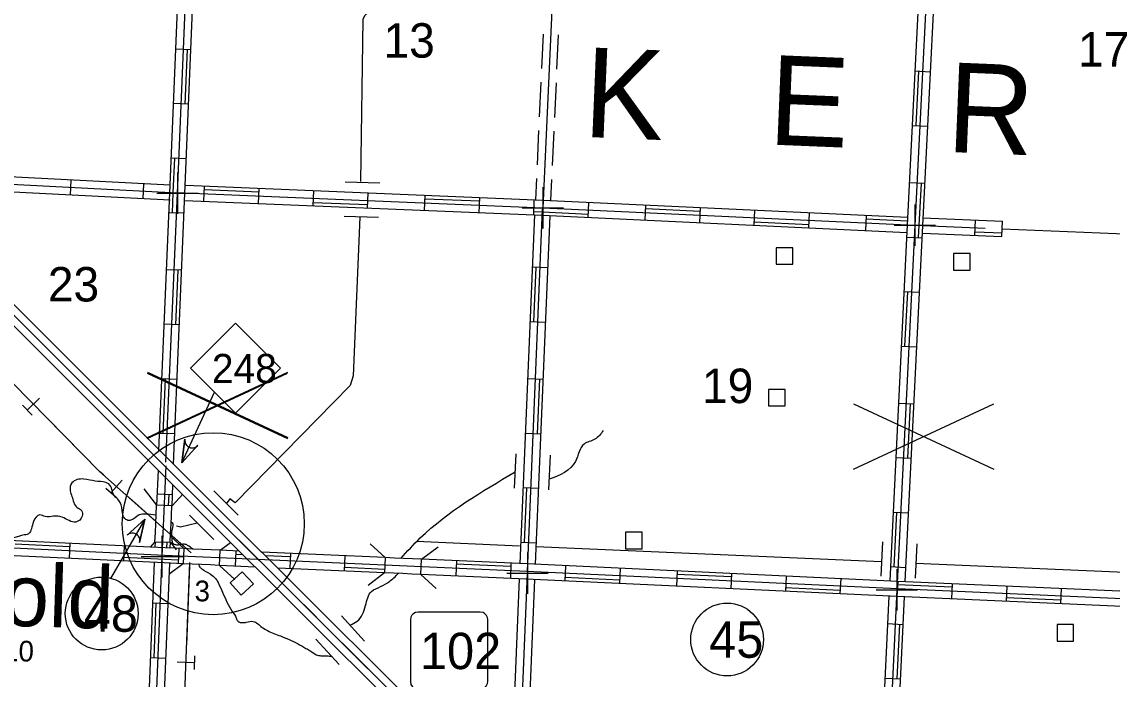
# Model space of a CAD drawing. Extents: x 1631746 to 1929985, y 682974 to 867734.
# Drawn here: x 1784980 to 1800800, y 783240 to 792777 of the extents above; entities that cross this region are included whole.
import ezdxf

# ---------------------------------------------------------------- set-up
doc = ezdxf.new("R2010")
doc.units = 0
for name, color, linetype in [('CR RTE', 7, 'Continuous'), ('CR SYM', 7, 'Continuous'), ('CSAH RTE', 7, 'Continuous'), ('CSAH SYM', 7, 'Continuous'), ('DWELLING', 7, 'Continuous'), ('HYDRO', 7, 'Continuous'), ('MUNI NAMES', 7, 'Continuous'), ('QUAD BASE SYM', 7, 'Continuous'), ('RTE TERM ARROW', 7, 'Continuous'), ('SECTION', 7, 'Continuous'), ('SECTION CORNER BASE', 7, 'Continuous'), ('TH RTE', 7, 'Continuous'), ('TH SYM', 7, 'Continuous'), ('TOWNSHIP NAME', 7, 'Continuous'), ('TOWNSHIP ROAD', 7, 'Continuous'), ('TRANSMISSION', 7, 'Continuous')]:
    doc.layers.add(name, color=color, linetype=linetype)

msp = doc.modelspace()

# ---------------------------------------------------------------- linework, layer by layer
at = {"layer": 'CR RTE'}
for p, q in [((1787434, 792373), (1787214, 792382)), ((1787401, 791582), (1787181, 791591)), ((1787368, 790790), (1787148, 790800)), ((1787334, 789999), (1787115, 790008)), ((1787299, 789172), (1787080, 789181)), ((1787266, 788380), (1787046, 788390)), ((1787233, 787589), (1787013, 787598)), ((1787199, 786798), (1786980, 786807))]:
    msp.add_line(p, q, dxfattribs=at)
for points in [[(1787072, 786389), (1787237, 790292), (1787460, 795629), (1787699, 800903), (1787943, 806112)], [(1786969, 786557), (1787127, 790297), (1787350, 795634), (1787589, 800908), (1787829, 806033)], [(1787181, 786359), (1787347, 790288), (1787570, 795624), (1787809, 800898), (1788049, 806026)], [(1787351, 791584), (1787384, 792375)], [(1787165, 790006), (1787177, 790295), (1787198, 790797)], [(1787216, 788383), (1787250, 789174)], [(1787030, 786805), (1787063, 787596)]]:
    msp.add_lwpolyline(points, dxfattribs=at)
at = {"layer": 'CR SYM'}
msp.add_lwpolyline([(1788733, 787754), (1788079, 788406), (1787427, 787754), (1788079, 787099)], close=True, dxfattribs=at)
at = {"layer": 'CSAH RTE'}
for p, q in [((1797939, 792065), (1798158, 792053)), ((1797899, 791274), (1798118, 791262)), ((1797857, 790447), (1798077, 790436)), ((1797817, 789655), (1798037, 789645)), ((1797778, 788864), (1797998, 788854)), ((1797739, 788073), (1797959, 788063)), ((1797699, 787246), (1797918, 787236)), ((1797660, 786455), (1797879, 786445)), ((1786943, 785929), (1787162, 785919)), ((1797621, 785664), (1797840, 785653)), ((1785676, 785212), (1785666, 784992)), ((1786467, 785175), (1786457, 784955)), ((1797468, 785232), (1797442, 784733)), ((1797968, 785206), (1797941, 784706)), ((1787129, 785128), (1787129, 785128)), ((1787258, 785138), (1787248, 784918)), ((1788086, 785100), (1788076, 784880)), ((1788877, 785065), (1788867, 784845)), ((1789668, 785029), (1789658, 784810)), ((1791286, 784958), (1791277, 784738)), ((1792077, 784923), (1792068, 784703)), ((1792869, 784886), (1792859, 784666)), ((1793660, 784849), (1793650, 784629)), ((1797582, 784873), (1797801, 784862)), ((1794487, 784810), (1794477, 784590)), ((1795278, 784773), (1795268, 784553)), ((1796069, 784736), (1796059, 784516)), ((1796861, 784699), (1796850, 784479)), ((1797688, 784660), (1797677, 784440)), ((1798479, 784625), (1798469, 784405)), ((1799270, 784590), (1799260, 784371)), ((1800061, 784556), (1800051, 784336)), ((1786877, 784346), (1787097, 784337)), ((1797542, 784046), (1797762, 784036)), ((1786845, 783554), (1787065, 783546)), ((1797504, 783255), (1797724, 783244))]:
    msp.add_line(p, q, dxfattribs=at)
for points in [[(1798345, 800547), (1798340, 800430), (1798093, 795135), (1797826, 789832), (1797572, 784666)], [(1798565, 800524), (1798560, 800419), (1798313, 795125), (1798046, 789821), (1797791, 784656)], [(1798451, 800455), (1798450, 800425), (1798203, 795130), (1797936, 789826), (1797675, 784538), (1797425, 779254), (1797265, 776195)], [(1797989, 792062), (1797949, 791271)], [(1798027, 790438), (1797996, 789823), (1797987, 789647)], [(1797828, 788862), (1797789, 788071)], [(1797868, 787238), (1797830, 786447)], [(1787070, 786338), (1787014, 785018), (1786801, 779735), (1786597, 774465), (1787255, 774436)], [(1786957, 786273), (1786935, 785758)], [(1787316, 785924), (1787160, 785754), (1786940, 785763), (1786757, 786001)], [(1787168, 786058), (1787155, 785749)], [(1788401, 784976), (1787052, 785037), (1784359, 785164), (1781914, 785292), (1776475, 785531), (1771136, 785794)], [(1787112, 785921), (1787105, 785755)], [(1786912, 785234), (1786918, 785366), (1786924, 785498), (1786929, 785629), (1786935, 785761)], [(1787134, 785226), (1787139, 785358), (1787145, 785490), (1787151, 785622), (1787156, 785754)], [(1797671, 785662), (1797632, 784871)], [(1787331, 785135), (1787057, 785147), (1784365, 785273), (1781920, 785402), (1780067, 785483)], [(1787137, 785313), (1787331, 785135), (1787321, 784915), (1787114, 784757)], [(1787321, 784915), (1787046, 784928), (1784354, 785054), (1781909, 785182), (1780057, 785263)], [(1785674, 785162), (1784883, 785199)], [(1786845, 785157), (1786917, 785235), (1787137, 785226), (1787221, 785117)], [(1786913, 785235), (1786910, 785154)], [(1787083, 785229), (1787080, 785146)], [(1787133, 785226), (1787130, 785144)], [(1788069, 784688), (1787848, 784891), (1787858, 785111), (1788008, 785225)], [(1790032, 785206), (1790253, 785004), (1790243, 784784), (1790005, 784601)], [(1790992, 784557), (1790771, 784760), (1790780, 784980), (1791019, 785162)], [(1787251, 784968), (1787049, 784977), (1786459, 785005)], [(1787858, 785111), (1787726, 785117), (1787595, 785123), (1787463, 785129), (1787331, 785135)], [(1788136, 785098), (1787858, 785111)], [(1788188, 785045), (1788083, 785050)], [(1790253, 785004), (1788462, 785083)], [(1788874, 785015), (1788515, 785031)], [(1790780, 784980), (1790649, 784986), (1790517, 784992), (1790385, 784998), (1790253, 785004)], [(1786901, 784934), (1786691, 779739), (1786483, 774360), (1787249, 774326), (1788798, 774244), (1788579, 769080), (1788465, 766454), (1788396, 764820)], [(1787121, 784924), (1786911, 779730), (1786711, 774570), (1787260, 774546), (1789027, 774452), (1788799, 769070), (1788685, 766445), (1788616, 764811)], [(1787848, 784891), (1787716, 784897), (1787585, 784903), (1787453, 784909), (1787321, 784915)], [(1788367, 784867), (1787848, 784891)], [(1818468, 783624), (1816319, 783725), (1816080, 783719), (1815311, 783635), (1815121, 783625), (1811317, 783808), (1809606, 783875), (1809487, 783892), (1809400, 783914), (1809092, 784017), (1809018, 784038), (1808906, 784054), (1808308, 784082), (1803020, 784315), (1797685, 784550), (1792305, 784802), (1788401, 784976)], [(1790243, 784784), (1788694, 784852)], [(1790245, 784834), (1789660, 784860)], [(1845189, 782513), (1840030, 782746), (1834745, 782996), (1829538, 783230), (1824447, 783470), (1820461, 783652), (1819196, 783707), (1818472, 783734), (1816320, 783835), (1816073, 783828), (1815302, 783744), (1815121, 783735), (1811321, 783918), (1809616, 783985), (1809509, 784000), (1809432, 784020), (1809124, 784123), (1809041, 784146), (1808917, 784164), (1808313, 784192), (1803025, 784425), (1797690, 784660), (1792310, 784912), (1790780, 784980)], [(1792075, 784873), (1791284, 784908)], [(1790771, 784760), (1790639, 784766), (1790507, 784772), (1790375, 784778), (1790243, 784784)], [(1845180, 782293), (1840019, 782526), (1834735, 782776), (1829528, 783010), (1824437, 783250), (1820451, 783432), (1819187, 783487), (1818463, 783514), (1816318, 783614), (1816087, 783609), (1815320, 783525), (1815121, 783515), (1811312, 783698), (1809596, 783765), (1809465, 783784), (1809369, 783809), (1809059, 783912), (1808995, 783930), (1808896, 783945), (1808303, 783972), (1803015, 784205), (1797680, 784440), (1792300, 784693), (1790771, 784760)], [(1793652, 784679), (1792861, 784716)], [(1795276, 784723), (1794485, 784760)], [(1796853, 784529), (1796061, 784566)], [(1798476, 784575), (1797687, 784610), (1797685, 784610)], [(1797561, 784446), (1797315, 779260), (1797166, 776411)], [(1797781, 784436), (1797535, 779249), (1797375, 776202)], [(1800054, 784386), (1799262, 784421)], [(1786927, 784344), (1786895, 783552)], [(1797712, 784038), (1797674, 783247)]]:
    msp.add_lwpolyline(points, dxfattribs=at)
at = {"layer": 'CSAH SYM'}
for centre in [(1786139, 784193), (1795213, 783816)]:
    msp.add_circle(centre, 528, dxfattribs=at)
at = {"layer": 'DWELLING'}
for points in [[(1795927, 789500), (1795927, 789260), (1796167, 789260), (1796167, 789500)], [(1798499, 789416), (1798499, 789176), (1798739, 789176), (1798739, 789416)], [(1795815, 787444), (1795815, 787204), (1796055, 787204), (1796055, 787444)], [(1793739, 785373), (1793739, 785133), (1793979, 785133), (1793979, 785373)], [(1788177, 784800), (1788001, 784636), (1788165, 784461), (1788340, 784625)], [(1800000, 784034), (1800000, 783794), (1800240, 783794), (1800240, 784034)]]:
    msp.add_lwpolyline(points, close=True, dxfattribs=at)
at = {"layer": 'HYDRO'}
for points in [[(1792593, 795287), (1789953, 792862), (1789929, 792813), (1789894, 790461)], [(1789883, 789943), (1789787, 787641), (1789744, 787499), (1788074, 785798), (1788000, 785856), (1787946, 785786)], [(1787526, 785506), (1787401, 785475), (1787281, 785447), (1787225, 785458)], [(1792203, 785172), (1790707, 785240)], [(1797453, 784942), (1792442, 785161)], [(1807688, 784509), (1803247, 784697), (1801661, 784761), (1797952, 784920)]]:
    msp.add_lwpolyline(points, dxfattribs=at)
for points in [[(1793415, 786846), (1793294, 786721), (1793139, 786652), (1793012, 786400), (1792631, 786140)], [(1786923, 785621), (1786778, 785636), (1786685, 785623), (1786563, 785546), (1786533, 785541), (1786475, 785570), (1786435, 785689), (1786390, 785835), (1786325, 785901), (1786242, 786073), (1786197, 786094), (1786046, 786113), (1785882, 786144), (1785708, 786088), (1785682, 785973), (1785707, 785892), (1785780, 785734), (1785848, 785686), (1785856, 785605), (1785766, 785520), (1785564, 785592), (1785442, 785606), (1785319, 785601), (1785240, 785624), (1785150, 785528), (1785120, 785422), (1785078, 785350), (1784993, 785330), (1784933, 785311), (1784035, 785353)], [(1790477, 784993), (1790762, 785289), (1792139, 786248)], [(1787463, 785129), (1787385, 785182), (1787341, 785198), (1787247, 785186), (1787185, 785200), (1787161, 785279), (1787165, 785416), (1787168, 785508), (1787148, 785515)], [(1787718, 784766), (1787593, 784838), (1787566, 784865), (1787554, 784900)], [(1787718, 784766), (1787794, 784697), (1787828, 784641), (1787893, 784502), (1788032, 784224), (1788092, 784127), (1788115, 784080), (1788186, 784061), (1788237, 784066), (1788336, 784079), (1788466, 783992), (1788544, 783945), (1788731, 783867), (1788981, 783758), (1789102, 783687), (1789166, 783652), (1789252, 783596), (1789319, 783581), (1789374, 783580), (1789445, 783575), (1789474, 783570)], [(1789744, 784025), (1789846, 784082), (1789968, 784309), (1790054, 784514), (1790184, 784583), (1790315, 784658), (1790441, 784773)]]:
    msp.add_spline(points, degree=3, dxfattribs=at)
at = {"layer": 'MUNI NAMES'}
msp.add_circle((1787758, 785496), 1320, dxfattribs=at)
at = {"layer": 'QUAD BASE SYM'}
for p, q in [((1786802, 787696), (1788839, 786746)), ((1786802, 786746), (1788839, 787696)), ((1786799, 787680), (1788837, 786730)), ((1786799, 786730), (1788837, 787680)), ((1787820, 787221), (1787820, 787221)), ((1797045, 787235), (1799083, 786285)), ((1797045, 786285), (1799083, 787235)), ((1787818, 787205), (1787818, 787205)), ((1798064, 786760), (1798064, 786760))]:
    msp.add_line(p, q, dxfattribs=at)
at = {"layer": 'RTE TERM ARROW'}
for p, q in [((1787303, 786379), (1787775, 787404)), ((1786765, 785561), (1786267, 784700))]:
    msp.add_line(p, q, dxfattribs=at)
for points in [[(1787303, 786379), (1787347, 786722), (1787346, 786707), (1787349, 786674), (1787357, 786653), (1787372, 786633), (1787388, 786618), (1787407, 786607), (1787427, 786599), (1787448, 786596), (1787471, 786597), (1787491, 786602), (1787508, 786611), (1787524, 786623), (1787536, 786635)], [(1786765, 785561), (1786690, 785223), (1786693, 785239), (1786693, 785272), (1786686, 785293), (1786674, 785314), (1786659, 785331), (1786641, 785344), (1786622, 785353), (1786601, 785358), (1786578, 785360), (1786557, 785356), (1786539, 785349), (1786523, 785339), (1786510, 785328)]]:
    msp.add_lwpolyline(points, close=True, dxfattribs=at)
for points in [[(1787347, 786722), (1787303, 786379), (1787536, 786635)], [(1786690, 785223), (1786765, 785561), (1786510, 785328)]]:
    msp.add_lwpolyline(points, dxfattribs=at)
at = {"layer": 'SECTION'}
msp.add_lwpolyline([(1799205, 789774), (1803231, 789609), (1803240, 789609)], dxfattribs=at)
at = {"layer": 'SECTION CORNER BASE'}
for p, q in [((1787237, 790592), (1787237, 789992)), ((1792538, 790379), (1792538, 789779)), ((1786937, 790292), (1787537, 790292)), ((1787237, 790292), (1787237, 790292)), ((1792238, 790079), (1792838, 790079)), ((1792538, 790079), (1792538, 790079)), ((1797936, 790126), (1797936, 789526)), ((1797636, 789826), (1798236, 789826)), ((1797936, 789826), (1797936, 789826)), ((1787014, 785318), (1787014, 784718)), ((1786714, 785018), (1787314, 785018)), ((1787014, 785018), (1787014, 785018)), ((1792315, 785080), (1792315, 784480)), ((1797675, 784838), (1797675, 784238)), ((1792015, 784780), (1792615, 784780)), ((1792315, 784780), (1792315, 784780)), ((1797375, 784538), (1797975, 784538)), ((1797675, 784538), (1797675, 784538))]:
    msp.add_line(p, q, dxfattribs=at)
at = {"layer": 'TH RTE'}
for p, q in [((1787766, 785972), (1788119, 785619)), ((1787412, 785619), (1787765, 785265)), ((1789954, 783792), (1789616, 784160)), ((1789586, 783454), (1789248, 783822))]:
    msp.add_line(p, q, dxfattribs=at)
for points in [[(1772052, 801306), (1772105, 801226), (1772229, 801050), (1772297, 800961), (1772371, 800873), (1772458, 800770), (1772558, 800663), (1787670, 785562), (1806948, 766354), (1807069, 766229), (1807107, 766174), (1807150, 766105), (1807187, 766035), (1807215, 765975), (1807240, 765902), (1807264, 765830), (1807284, 765753), (1807302, 765669), (1807312, 765601), (1807319, 765528), (1807400, 762197)], [(1772144, 801367), (1772196, 801288), (1772317, 801115), (1772383, 801030), (1772455, 800944), (1772540, 800843), (1772637, 800740), (1787748, 785639)], [(1772235, 801427), (1772287, 801350), (1772406, 801180), (1772469, 801099), (1772539, 801015), (1772622, 800917), (1772716, 800817), (1787826, 785717), (1807105, 766509), (1807239, 766369), (1807291, 766295), (1807341, 766214), (1807384, 766133), (1807419, 766058), (1807448, 765973), (1807475, 765892), (1807498, 765803), (1807518, 765709), (1807531, 765628), (1807539, 765540), (1807619, 762208)], [(1785144, 788242), (1785517, 787869)], [(1785891, 787495), (1786264, 787122)], [(1786638, 786749), (1787011, 786376)], [(1787385, 786002), (1787748, 785639), (1787758, 785629)], [(1787748, 785639), (1807026, 766432), (1807154, 766299), (1807199, 766235), (1807246, 766160), (1807285, 766084), (1807317, 766017), (1807344, 765938), (1807370, 765861), (1807391, 765778), (1807410, 765689), (1807421, 765614), (1807429, 765534), (1807510, 762203)], [(1788132, 785257), (1788506, 784884)], [(1788880, 784511), (1789254, 784139)], [(1789628, 783766), (1790002, 783393)]]:
    msp.add_lwpolyline(points, dxfattribs=at)
at = {"layer": 'TH SYM'}
msp.add_lwpolyline([(1791628, 784215), (1790731, 784215), (1790690, 784208), (1790655, 784185), (1790638, 784167), (1790625, 784140), (1790619, 784103), (1790619, 783205), (1790626, 783164), (1790648, 783128), (1790676, 783107), (1790705, 783096), (1790731, 783093), (1791628, 783093), (1791661, 783098), (1791691, 783112), (1791719, 783139), (1791737, 783176), (1791741, 783205), (1791741, 784103), (1791736, 784133), (1791723, 784163), (1791698, 784190), (1791672, 784206)], close=True, dxfattribs=at)
at = {"layer": 'TOWNSHIP ROAD'}
for p, q in [((1785693, 790483), (1785681, 790263)), ((1786747, 790428), (1786736, 790208)), ((1787623, 790174), (1787632, 790394)), ((1789674, 790457), (1790174, 790440)), ((1788414, 790141), (1788424, 790361)), ((1789206, 790108), (1789215, 790328)), ((1789997, 790075), (1790006, 790295)), ((1790824, 790041), (1790834, 790260)), ((1791616, 790008), (1791625, 790227)), ((1792407, 789975), (1792416, 790195)), ((1793198, 789938), (1793208, 790158)), ((1794025, 789900), (1794035, 790119)), ((1794816, 789863), (1794826, 790082)), ((1789657, 789958), (1790157, 789941)), ((1795607, 789825), (1795617, 790045)), ((1796398, 789788), (1796408, 790008)), ((1797225, 789750), (1797235, 789969)), ((1798808, 789680), (1798817, 789900)), ((1799201, 789664), (1799210, 789884)), ((1792612, 789207), (1792392, 789216)), ((1792578, 788416), (1792359, 788425)), ((1792544, 787588), (1792324, 787598)), ((1792510, 786797), (1792291, 786806)), ((1792148, 786512), (1792125, 786012)), ((1792648, 786488), (1792624, 785989)), ((1792477, 786006), (1792257, 786015)), ((1792444, 785215), (1792224, 785224))]:
    msp.add_line(p, q, dxfattribs=at)
for points in [[(1792780, 795392), (1792538, 790079), (1792537, 790059)], [(1792543, 792600), (1792520, 792100)], [(1792762, 792590), (1792740, 792090)], [(1792511, 791901), (1792488, 791401)], [(1792731, 791891), (1792708, 791391)], [(1787269, 790291), (1787237, 790292), (1781945, 790568), (1776651, 790812), (1771319, 791085), (1766060, 791297), (1761048, 791521)], [(1792479, 791201), (1792456, 790702)], [(1792699, 791191), (1792676, 790692)], [(1787131, 790408), (1782926, 790627)], [(1787132, 790188), (1783144, 790395)], [(1787358, 790405), (1792543, 790189), (1797832, 789941)], [(1792447, 790502), (1792433, 790195)], [(1792667, 790492), (1792653, 790189)], [(1787214, 790301), (1792538, 790079), (1797936, 789826), (1798959, 789784)], [(1787630, 790344), (1788422, 790311)], [(1787344, 790185), (1792533, 789970), (1797821, 789722)], [(1789208, 790158), (1789999, 790125)], [(1790831, 790210), (1791623, 790178)], [(1792316, 784805), (1792537, 790059)], [(1794033, 790069), (1794824, 790032)], [(1792211, 784917), (1792424, 789975)], [(1792409, 790025), (1792536, 790019), (1793200, 789988)], [(1792431, 784907), (1792644, 789964)], [(1797233, 789919), (1797829, 789891)], [(1798051, 789932), (1799210, 789884)], [(1795609, 789875), (1796400, 789838)], [(1798047, 789712), (1799201, 789664)], [(1798810, 789730), (1799204, 789714)], [(1792409, 788423), (1792442, 789214)], [(1792460, 786799), (1792494, 787591)], [(1792274, 785222), (1792307, 786013)], [(1792071, 781488), (1792202, 784697)], [(1792166, 781135), (1792315, 784780), (1792316, 784784)], [(1792282, 781277), (1792422, 784687)]]:
    msp.add_lwpolyline(points, dxfattribs=at)
at = {"layer": 'TRANSMISSION'}
for p, q in [((1785236, 787319), (1785058, 787144)), ((1786438, 786129), (1786272, 785942)), ((1787234, 783491), (1787484, 783481))]:
    msp.add_line(p, q, dxfattribs=at)
for points in [[(1787439, 785073), (1786108, 786254), (1783339, 789070), (1780593, 791852), (1778074, 794305), (1774216, 798166), (1772014, 800346), (1772355, 806012)], [(1785128, 787073), (1784988, 787215)], [(1786168, 786202), (1786108, 786254), (1785323, 787053)], [(1786347, 785876), (1786197, 786008)], [(1786907, 785545), (1786542, 785870)], [(1787372, 785133), (1787158, 785323)], [(1787415, 784935), (1787124, 777348), (1787048, 773996)], [(1787413, 784889), (1787369, 783736)], [(1787488, 783581), (1787480, 783381)]]:
    msp.add_lwpolyline(points, dxfattribs=at)

# ---------------------------------------------------------------- texts
at = {"layer": 'CR SYM'}
msp.add_text('248', height=422.4, dxfattribs=at).set_placement((1787738, 787537))
at = {"layer": 'CSAH SYM'}
for s, p in [('48', (1785879, 783928)), ('45', (1794953, 783551))]:
    msp.add_text(s, height=528, dxfattribs=at).set_placement(p)
at = {"layer": 'DWELLING'}
msp.add_text('3', height=300, dxfattribs=at).set_placement((1787487, 784370))
at = {"layer": 'MUNI NAMES'}
for s, height, rotation, p in [('Harold', 900, 358.1807, (1782756, 784081)), ('EST. POP. 10', 300, 358.8433, (1782634, 783546))]:
    msp.add_text(s, height=height, rotation=rotation, dxfattribs=at).set_placement(p)
at = {"layer": 'SECTION'}
for s, p in [('13', (1790228, 792257)), ('17', (1800305, 792128)), ('23', (1785358, 788720)), ('19', (1794849, 787246))]:
    msp.add_text(s, height=500, dxfattribs=at).set_placement(p)
at = {"layer": 'TH SYM'}
msp.add_text('102', height=528, dxfattribs=at).set_placement((1790757, 783386))
at = {"layer": 'TOWNSHIP NAME'}
for s, p in [('K', (1793116, 791109)), ('E', (1795800, 790998)), ('R', (1798386, 790891))]:
    msp.add_text(s, height=1300, rotation=357.6392, dxfattribs=at).set_placement(p)

doc.saveas('drawing.dxf')
